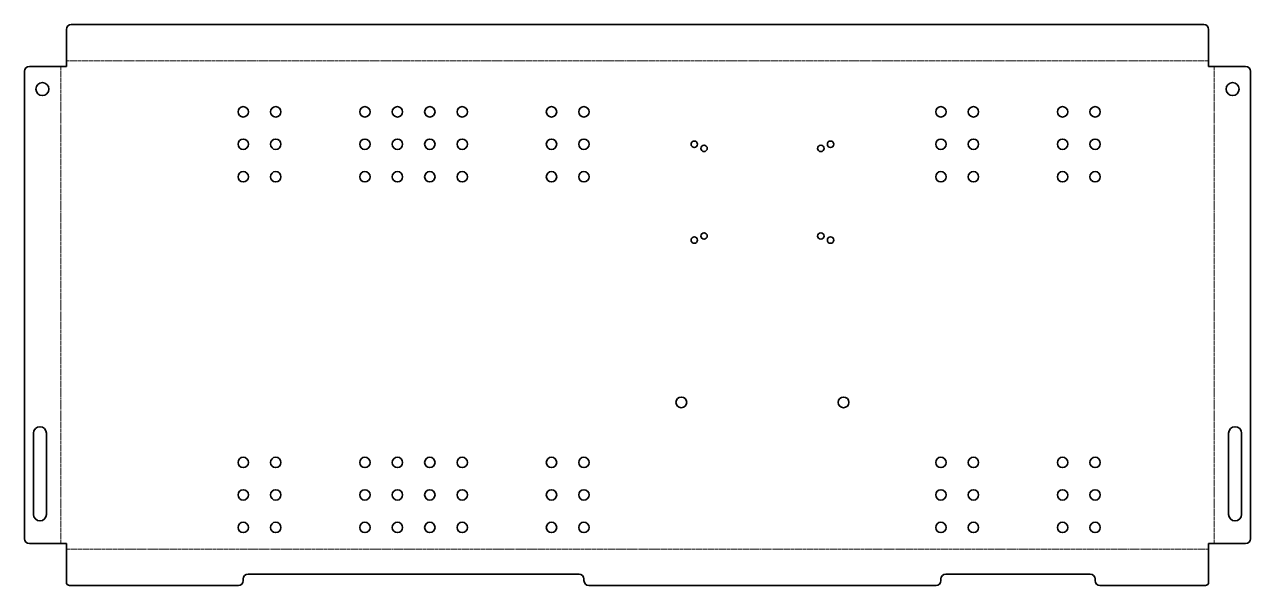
# Model space of a CAD drawing. Header units: inches. Extents: x 0 to 756, y 0 to 346.
import ezdxf

# ---------------------------------------------------------------- set-up
doc = ezdxf.new("R2010")
doc.units = ezdxf.units.IN
doc.header["$MEASUREMENT"] = 0
doc.linetypes.add('Chain', pattern=[13.68, 9.12, -1.14, 2.28, -1.14])
doc.layers.add('SIMUMAK Bend Centerline (ISO)', color=7, linetype='Chain', lineweight=9)
doc.layers.add('SIMUMAK Visible (ISO)', color=7, linetype='Continuous', lineweight=35)

# ---------------------------------------------------------------- blocks, each defined once
blk = doc.blocks.new('SLP-SMT-02-CPD02_Sheet_SLP-SMT-02-CPD02 (desplegada)')
at = {"layer": 'SIMUMAK Bend Centerline (ISO)', "ltscale": 0.263158}
for p, q in [((-355.39, -147), (-355.39, 147)), ((352, 150.39), (-352, 150.39)), ((355.39, -147), (355.39, 147)), ((-352, -150.39), (352, -150.39))]:
    blk.add_line(p, q, dxfattribs=at)
at = {"layer": 'SIMUMAK Visible (ISO)'}
for p, q in [((-352, 147), (-352, 169.79)), ((-349, 172.79), (349, 172.79)), ((352, 169.79), (352, 147)), ((-377.79, -144), (-377.79, 144)), ((-352, 147), (-374.79, 147)), ((374.79, 147), (352, 147)), ((377.79, 144), (377.79, -144)), ((-372.29, -129), (-372.29, -79)), ((-364.29, -79), (-364.29, -129)), ((364.29, -129), (364.29, -79)), ((372.29, -79), (372.29, -129)), ((-352, -147), (-374.79, -147)), ((-352, -170.79), (-352, -147)), ((374.79, -147), (352, -147)), ((352, -170.79), (352, -147)), ((-240, -165.79), (-36, -165.79)), ((190, -165.79), (279, -165.79)), ((-350, -172.79), (-246, -172.79)), ((-243, -169.79), (-243, -168.79)), ((-33, -168.79), (-33, -169.79)), ((-30, -172.79), (184, -172.79)), ((187, -169.79), (187, -168.79)), ((282, -168.79), (282, -169.79)), ((285, -172.79), (350, -172.79))]:
    blk.add_line(p, q, dxfattribs=at)
for centre, radius in [((-366.79, 133), 4), ((366.79, 133), 4), ((-243, 119), 3.2), ((-223, 119), 3.2), ((-168, 119), 3.2), ((-148, 119), 3.2), ((-128, 119), 3.2), ((-108, 119), 3.2), ((-53, 119), 3.2), ((-33, 119), 3.2), ((187, 119), 3.2), ((207, 119), 3.2), ((262, 119), 3.2), ((282, 119), 3.2), ((-243, 99), 3.2), ((-223, 99), 3.2), ((-168, 99), 3.2), ((-148, 99), 3.2), ((-128, 99), 3.2), ((-108, 99), 3.2), ((-53, 99), 3.2), ((-33, 99), 3.2), ((35, 99), 2), ((41, 96.5), 2), ((113, 96.5), 2), ((119, 99), 2), ((187, 99), 3.2), ((207, 99), 3.2), ((262, 99), 3.2), ((282, 99), 3.2), ((-243, 79), 3.2), ((-223, 79), 3.2), ((-168, 79), 3.2), ((-148, 79), 3.2), ((-128, 79), 3.2), ((-108, 79), 3.2), ((-53, 79), 3.2), ((-33, 79), 3.2), ((187, 79), 3.2), ((207, 79), 3.2), ((262, 79), 3.2), ((282, 79), 3.2), ((35, 40), 2), ((41, 42.5), 2), ((113, 42.5), 2), ((119, 40), 2), ((27, -60), 3.3), ((127, -60), 3.3), ((-243, -97), 3.2), ((-223, -97), 3.2), ((-168, -97), 3.2), ((-148, -97), 3.2), ((-128, -97), 3.2), ((-108, -97), 3.2), ((-53, -97), 3.2), ((-33, -97), 3.2), ((187, -97), 3.2), ((207, -97), 3.2), ((262, -97), 3.2), ((282, -97), 3.2), ((-243, -117), 3.2), ((-223, -117), 3.2), ((-168, -117), 3.2), ((-148, -117), 3.2), ((-128, -117), 3.2), ((-108, -117), 3.2), ((-53, -117), 3.2), ((-33, -117), 3.2), ((187, -117), 3.2), ((207, -117), 3.2), ((262, -117), 3.2), ((282, -117), 3.2), ((-243, -137), 3.2), ((-223, -137), 3.2), ((-168, -137), 3.2), ((-148, -137), 3.2), ((-128, -137), 3.2), ((-108, -137), 3.2), ((-53, -137), 3.2), ((-33, -137), 3.2), ((187, -137), 3.2), ((207, -137), 3.2), ((262, -137), 3.2), ((282, -137), 3.2)]:
    blk.add_circle(centre, radius, dxfattribs=at)
at = {"layer": 'SIMUMAK Visible (ISO)', "extrusion": (0, 0, -1)}
for centre, radius, start, end in [((349, 169.79), 3, 0, 90), ((-349, 169.79), 3, 90, 180), ((374.79, 144), 3, 0, 90), ((-374.79, 144), 3, 90, 180), ((368.29, -79), 4, 0, 180), ((-368.29, -79), 4, 0, 180), ((368.29, -129), 4, 180, 0), ((-368.29, -129), 4, 180, 0), ((374.79, -144), 3, 270, 0), ((-374.79, -144), 3, 180, 270), ((350, -170.79), 2, 270, 360), ((246, -169.79), 3, 180, 270), ((30, -169.79), 3, 270, 0), ((-184, -169.79), 3, 180, 270), ((-285, -169.79), 3, 270, 0), ((-350, -170.79), 2, 180, 270)]:
    blk.add_arc(centre, radius, start, end, dxfattribs=at)
at = {"layer": 'SIMUMAK Visible (ISO)'}
for centre, start, end in [((-240, -168.79), 90, 180), ((-36, -168.79), 360, 90), ((190, -168.79), 90, 180), ((279, -168.79), 360, 90)]:
    blk.add_arc(centre, 3, start, end, dxfattribs=at)

msp = doc.modelspace()

# ---------------------------------------------------------------- block references
msp.add_blockref('SLP-SMT-02-CPD02_Sheet_SLP-SMT-02-CPD02 (desplegada)', (377.79, 172.79))

doc.saveas('drawing.dxf')
